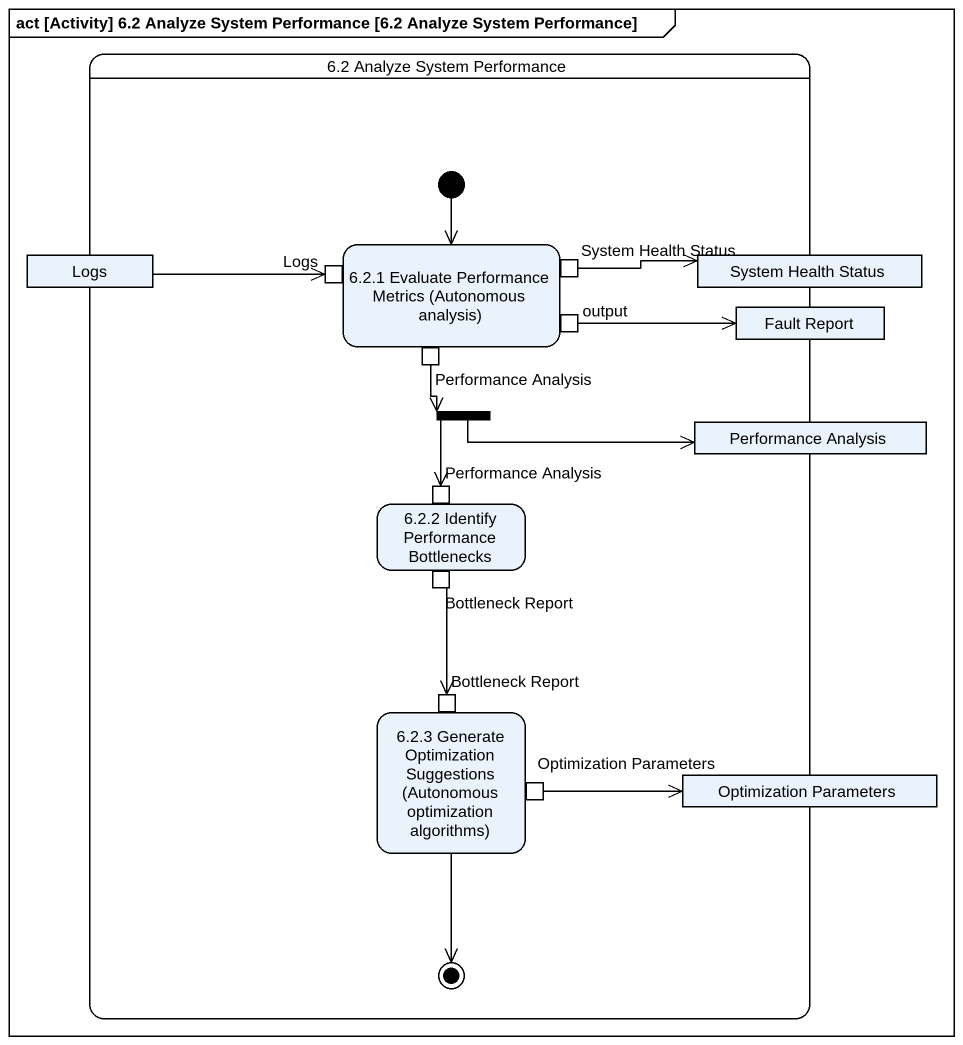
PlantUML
@startuml
mainframe act [Activity] 6.2 Analyze System Performance [6.2 Analyze System Performance]
hide empty description
state "6.2 Analyze System Performance" as s6_2_Analyze_System {
  state Logs <<object>>
  state "6.2.1 Evaluate Performance Metrics (Autonomous analysis)" as s6_2_1_Evaluate_Performance {
    state "Logs" as Logs_2 <<inputPin>>
    state "System Health Status" as System_Health_Status <<outputPin>>
    state "Performance Analysis" as Performance_Analysis <<outputPin>>
    state output <<outputPin>>
  }
  state "System Health Status" as System_Health_Status_2 <<object>>
  state "Fault Report" as Fault_Report <<object>>
  state fork1 <<fork>>
  state "Performance Analysis" as Performance_Analysis_2 <<object>>
  state "6.2.2 Identify Performance Bottlenecks" as s6_2_2_Identify_Performance {
    state "Performance Analysis" as Performance_Analysis_3 <<inputPin>>
    state "Bottleneck Report" as Bottleneck_Report <<outputPin>>
  }
  state "6.2.3 Generate Optimization Suggestions (Autonomous optimization algorithms)" as s6_2_3_Generate_Optimization {
    state "Bottleneck Report" as Bottleneck_Report_2 <<inputPin>>
    state "Optimization Parameters" as Optimization_Parameters <<outputPin>>
  }
  state "Optimization Parameters" as Optimization_Parameters_2 <<object>>
  [*] --> s6_2_1_Evaluate_Performance
  s6_2_3_Generate_Optimization --> [*]
}
Logs -right-> Logs_2
System_Health_Status -right-> System_Health_Status_2
Performance_Analysis --> fork1
output -right-> Fault_Report
fork1 -right-> Performance_Analysis_2
fork1 --> Performance_Analysis_3
Bottleneck_Report --> Bottleneck_Report_2
Optimization_Parameters -right-> Optimization_Parameters_2
@enduml
